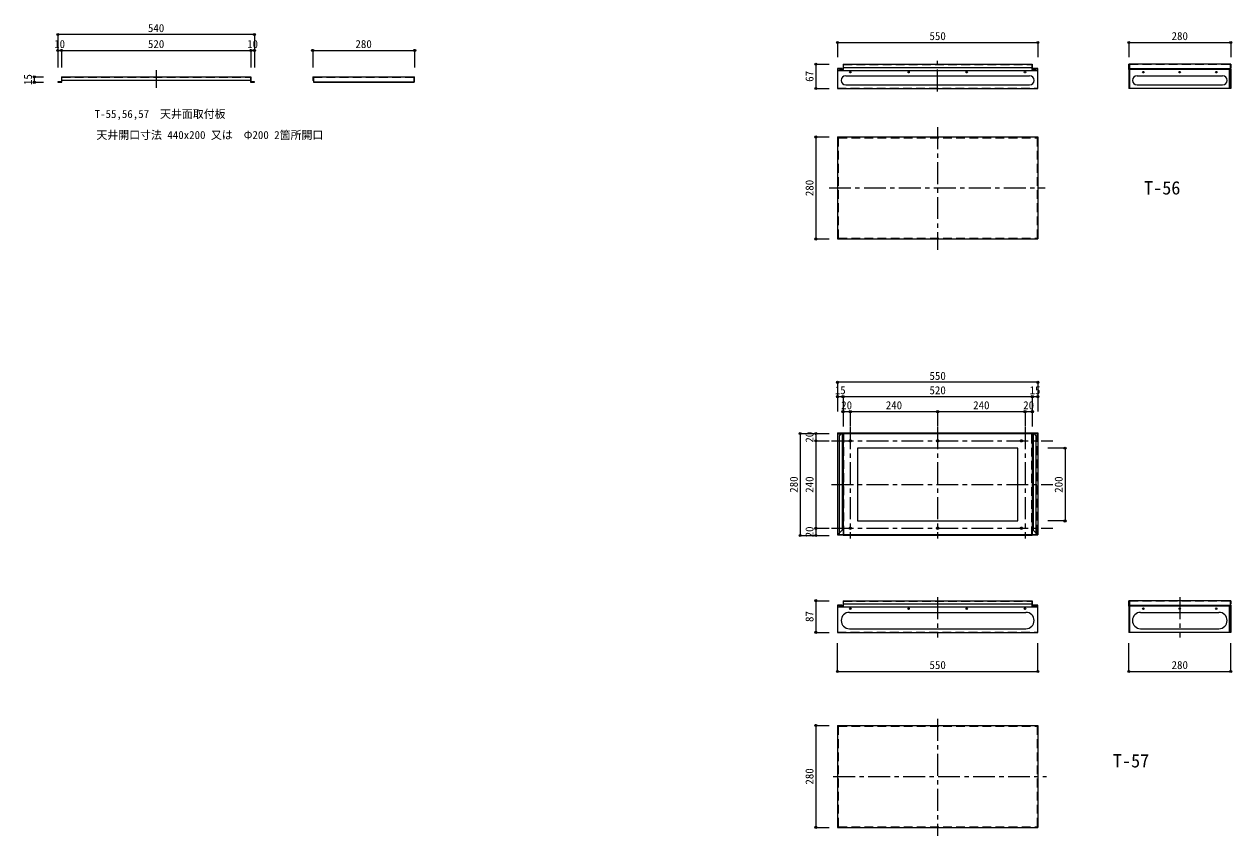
# Model space of a CAD drawing. Units: millimetres at full size. Extents: x -7455 to 7419, y -2549 to 3457.
# Drawn here: x -7411 to -4094, y -1674 to 555 of the extents above; entities that cross this region are included whole.
import ezdxf
from ezdxf.enums import TextEntityAlignment as Align

# ---------------------------------------------------------------- set-up
doc = ezdxf.new("R2010")
doc.units = ezdxf.units.MM
doc.header["$LTSCALE"] = 12
doc.header["$PDMODE"] = 32
doc.header["$PDSIZE"] = 6
doc.linetypes.add('CHAIN1', pattern=[8, 5, -1, 1, -1])
doc.linetypes.add('DASHED2', pattern=[3, 2, -1])
for name, color, linetype, lineweight in [('0-0', 4, 'CHAIN1', 5), ('0-1_側面板', 7, 'Continuous', 5), ('0-8', 4, 'Continuous', 5)]:
    doc.layers.add(name, color=color, linetype=linetype, lineweight=lineweight)
doc.styles.add('ＭＳ 明朝', font='')
doc.styles.get('ＭＳ 明朝').set_extended_font_data('MS Mincho')

msp = doc.modelspace()

# ---------------------------------------------------------------- linework, layer by layer
at = {"layer": '0-0'}
for p, q in [((-4902.32, 369.79), (-4902.32, 460.9)), ((-7048.92, 428.13), (-7048.92, 380.14)), ((-4902.32, 271.82), (-4902.32, -65.04)), ((-5200.55, 104.92), (-4607.24, 104.92)), ((-5142.32, -552.1), (-5142.32, -857.76)), ((-4902.32, -552.1), (-4902.32, -857.76)), ((-4662.32, -552.1), (-4662.32, -857.76)), ((-5193.7, -589.46), (-4586.32, -589.46)), ((-5193.7, -709.46), (-4586.32, -709.46)), ((-5193.7, -829.46), (-4586.32, -829.46)), ((-4902.32, -1353.2), (-4902.32, -1674.08)), ((-5189.02, -1510.9), (-4603.07, -1510.9))]:
    msp.add_line(p, q, dxfattribs=at)
at = {"layer": '0-1_側面板'}
for p, q in [((-5164.32, 432.92), (-5177.32, 432.92)), ((-5177.32, 432.92), (-5177.32, 377.92)), ((-5162.32, 444.92), (-4642.32, 444.92)), ((-4643.32, 434.92), (-5161.32, 434.92)), ((-4643.32, 443.92), (-4643.32, 429.92)), ((-4642.32, 444.92), (-4642.32, 430.92)), ((-4627.32, 377.92), (-4627.32, 432.92)), ((-4377.32, 429.92), (-4377.32, 444.92)), ((-4097.32, 444.92), (-4377.32, 444.92)), ((-4377.32, 432.92), (-4376.32, 432.92)), ((-4377.32, 432.92), (-4377.32, 377.92)), ((-4376.32, 429.92), (-4376.32, 443.92)), ((-4376.32, 432.92), (-4376.32, 378.92)), ((-4374.32, 378.92), (-4374.32, 432.92)), ((-4374.32, 432.92), (-4100.32, 432.92)), ((-4100.32, 378.92), (-4100.32, 432.92)), ((-4099.32, 443.92), (-4099.32, 429.92)), ((-4098.32, 443.92), (-4099.32, 443.92)), ((-4098.32, 434.92), (-4098.32, 443.92)), ((-4098.32, 434.92), (-4097.32, 434.92)), ((-4097.32, 432.92), (-4098.32, 432.92)), ((-4098.32, 432.92), (-4098.32, 378.92)), ((-4097.32, 444.92), (-4097.32, 434.92)), ((-4097.32, 432.92), (-4097.32, 377.92)), ((-7308.92, 410.17), (-6788.92, 410.17)), ((-6789.92, 400.17), (-7307.92, 400.17)), ((-6789.92, 409.17), (-6789.92, 395.17)), ((-6788.92, 410.17), (-6788.92, 396.17)), ((-6618.92, 410.17), (-6618.92, 400.17)), ((-6618.92, 410.17), (-6338.92, 410.17)), ((-6617.92, 400.17), (-6618.92, 400.17)), ((-6617.92, 400.17), (-6617.92, 409.17)), ((-6617.92, 409.17), (-6616.92, 409.17)), ((-6616.92, 409.17), (-6616.92, 395.17)), ((-6339.92, 395.17), (-6339.92, 409.17)), ((-6338.92, 395.17), (-6338.92, 410.17)), ((-5177.32, 427.92), (-4627.32, 427.92)), ((-5154.82, 412.92), (-4649.82, 412.92)), ((-4377.32, 429.92), (-4376.32, 429.92)), ((-4099.32, 430.92), (-4375.32, 430.92)), ((-4099.32, 429.92), (-4375.32, 429.92)), ((-4354.82, 412.92), (-4119.82, 412.92)), ((-6616.92, 396.17), (-6340.92, 396.17)), ((-6616.92, 395.17), (-6340.92, 395.17)), ((-6338.92, 395.17), (-6339.92, 395.17)), ((-5177.32, 377.92), (-4627.32, 377.92)), ((-5154.82, 387.92), (-4649.82, 387.92)), ((-4097.32, 377.92), (-4377.32, 377.92)), ((-4376.32, 378.92), (-4374.32, 378.92)), ((-4354.82, 387.92), (-4119.82, 387.92)), ((-4098.32, 378.92), (-4100.32, 378.92)), ((-5177.32, 244.92), (-4627.32, 244.92)), ((-4627.32, 244.92), (-4627.32, -35.08)), ((-5177.32, -567.46), (-5177.32, -847.46)), ((-5177.32, -567.46), (-4627.32, -567.46)), ((-5177.32, -568.46), (-4627.32, -568.46)), ((-5177.32, -570.46), (-5164.32, -570.46)), ((-5176.32, -570.46), (-5176.32, -568.46)), ((-5167.32, -570.46), (-5162.32, -570.46)), ((-5164.32, -570.46), (-5164.32, -834.46)), ((-5162.32, -569.46), (-5162.32, -849.46)), ((-4642.32, -570.46), (-4637.32, -570.46)), ((-4627.32, -570.46), (-4640.32, -570.46)), ((-4640.32, -570.46), (-4640.32, -834.46)), ((-4637.32, -570.46), (-4632.32, -575.46)), ((-4632.32, -575.46), (-4632.32, -848.46)), ((-4628.32, -568.46), (-4628.32, -570.46)), ((-4627.32, -567.46), (-4627.32, -847.46)), ((-5177.32, -844.46), (-5174.32, -844.46)), ((-5177.32, -846.46), (-4627.32, -846.46)), ((-5177.32, -847.46), (-4627.32, -847.46)), ((-5176.32, -844.46), (-5176.32, -846.46)), ((-5174.32, -844.46), (-5164.32, -834.46)), ((-5162.32, -848.46), (-5172.32, -848.46)), ((-4642.32, -849.46), (-5162.32, -849.46)), ((-4632.32, -848.46), (-4642.32, -848.46)), ((-4630.32, -844.46), (-4640.32, -834.46)), ((-4627.32, -844.46), (-4630.32, -844.46)), ((-4628.32, -846.46), (-4628.32, -844.46)), ((-5164.32, -1040.37), (-5177.32, -1040.37)), ((-5177.32, -1040.37), (-5177.32, -1115.37)), ((-5177.32, -1045.37), (-4627.32, -1045.37)), ((-5162.32, -1028.37), (-4642.32, -1028.37)), ((-4643.32, -1038.37), (-5161.32, -1038.37)), ((-5144.82, -1060.37), (-4659.82, -1060.37)), ((-4643.32, -1029.37), (-4643.32, -1043.37)), ((-4642.32, -1028.37), (-4642.32, -1042.37)), ((-4627.32, -1115.37), (-4627.32, -1040.37)), ((-4377.32, -1043.37), (-4377.32, -1028.37)), ((-4097.32, -1028.37), (-4377.32, -1028.37)), ((-4377.32, -1040.37), (-4376.32, -1040.37)), ((-4377.32, -1040.37), (-4377.32, -1115.37)), ((-4377.32, -1043.37), (-4376.32, -1043.37)), ((-4376.32, -1043.37), (-4376.32, -1029.37)), ((-4376.32, -1040.37), (-4376.32, -1114.37)), ((-4099.32, -1042.37), (-4375.32, -1042.37)), ((-4099.32, -1043.37), (-4375.32, -1043.37)), ((-4374.32, -1040.37), (-4100.32, -1040.37)), ((-4374.32, -1114.37), (-4374.32, -1040.37)), ((-4344.82, -1060.37), (-4129.82, -1060.37)), ((-4100.32, -1114.37), (-4100.32, -1040.37)), ((-4099.32, -1029.37), (-4099.32, -1043.37)), ((-4098.32, -1029.37), (-4099.32, -1029.37)), ((-4098.32, -1038.37), (-4098.32, -1029.37)), ((-4098.32, -1038.37), (-4097.32, -1038.37)), ((-4097.32, -1040.37), (-4098.32, -1040.37)), ((-4098.32, -1040.37), (-4098.32, -1114.37)), ((-4097.32, -1028.37), (-4097.32, -1038.37)), ((-4097.32, -1040.37), (-4097.32, -1115.37)), ((-5177.32, -1115.37), (-4627.32, -1115.37)), ((-5144.82, -1105.37), (-4659.82, -1105.37)), ((-4097.32, -1115.37), (-4377.32, -1115.37)), ((-4376.32, -1114.37), (-4374.32, -1114.37)), ((-4344.82, -1105.37), (-4129.82, -1105.37)), ((-4098.32, -1114.37), (-4100.32, -1114.37)), ((-5177.32, -1370.9), (-5177.32, -1650.9)), ((-5177.32, -1370.9), (-4627.32, -1370.9)), ((-4627.32, -1370.9), (-4627.32, -1650.9)), ((-5177.32, -1650.9), (-4627.32, -1650.9))]:
    msp.add_line(p, q, dxfattribs=at)
at = {"layer": '0-1_側面板', "color": 6, "linetype": 'DASHED2', "lineweight": 13}
for p, q in [((-5161.32, 443.92), (-4643.32, 443.92)), ((-4099.32, 443.92), (-4375.32, 443.92)), ((-7307.92, 409.17), (-6789.92, 409.17)), ((-6616.92, 409.17), (-6340.92, 409.17)), ((-5177.32, 378.92), (-4627.32, 378.92)), ((-4374.32, 378.92), (-4100.32, 378.92)), ((-5175.32, 242.92), (-4629.32, 242.92)), ((-4629.32, 242.92), (-4629.32, -33.08)), ((-5176.32, -844.46), (-5176.32, -570.46)), ((-4628.32, -844.46), (-4628.32, -570.46)), ((-5161.32, -1029.37), (-4643.32, -1029.37)), ((-4099.32, -1029.37), (-4375.32, -1029.37)), ((-5177.32, -1114.37), (-4627.32, -1114.37)), ((-4374.32, -1114.37), (-4100.32, -1114.37)), ((-5175.32, -1372.9), (-5175.32, -1648.9)), ((-5175.32, -1648.9), (-4629.32, -1648.9))]:
    msp.add_line(p, q, dxfattribs=at)
at = {"layer": '0-1_側面板', "color": 4, "linetype": 'CHAIN1'}
for p, q in [((-4902.32, -1019.01), (-4902.32, -1129.21)), ((-4237.32, -1019.01), (-4237.32, -1129.21))]:
    msp.add_line(p, q, dxfattribs=at)
at = {"layer": '0-1_側面板'}
for points in [[(-5164.32, 432.92), (-5164.32, 431.92), (-5176.32, 431.92), (-5176.32, 427.92)], [(-5162.32, 444.92), (-5162.32, 430.92), (-5172.32, 430.92), (-5172.32, 429.92), (-5161.32, 429.92), (-5161.32, 443.92)], [(-4627.32, 432.92), (-4640.32, 432.92), (-4640.32, 431.92), (-4628.32, 431.92), (-4628.32, 427.92)], [(-4376.32, 443.92), (-4375.32, 443.92), (-4375.32, 429.92)], [(-7308.92, 410.17), (-7308.92, 396.17), (-7318.92, 396.17), (-7318.92, 395.17), (-7307.92, 395.17), (-7307.92, 409.17)], [(-6339.92, 409.17), (-6340.92, 409.17), (-6340.92, 395.17)], [(-4643.32, 429.92), (-4632.32, 429.92), (-4632.32, 430.92), (-4642.32, 430.92)], [(-6789.92, 395.17), (-6778.92, 395.17), (-6778.92, 396.17), (-6788.92, 396.17)], [(-5177.32, 244.92), (-5177.32, -35.08), (-4627.32, -35.08)], [(-5172.32, -848.46), (-5172.32, -575.46), (-5167.32, -570.46)], [(-5162.32, -569.46), (-4642.32, -569.46), (-4642.32, -849.46)], [(-5164.32, -1040.37), (-5164.32, -1041.37), (-5176.32, -1041.37), (-5176.32, -1045.37)], [(-5162.32, -1028.37), (-5162.32, -1042.37), (-5172.32, -1042.37), (-5172.32, -1043.37), (-5161.32, -1043.37), (-5161.32, -1029.37)], [(-4643.32, -1043.37), (-4632.32, -1043.37), (-4632.32, -1042.37), (-4642.32, -1042.37)], [(-4627.32, -1040.37), (-4640.32, -1040.37), (-4640.32, -1041.37), (-4628.32, -1041.37), (-4628.32, -1045.37)], [(-4376.32, -1029.37), (-4375.32, -1029.37), (-4375.32, -1043.37)]]:
    msp.add_lwpolyline(points, dxfattribs=at)
at = {"layer": '0-1_側面板', "color": 6, "linetype": 'DASHED2', "lineweight": 13}
for points in [[(-5175.32, 242.92), (-5175.32, -33.08), (-4629.32, -33.08)], [(-4643.32, -570.46), (-5161.32, -570.46), (-5161.32, -848.46)], [(-5161.32, -848.46), (-4643.32, -848.46), (-4643.32, -570.46)], [(-5175.32, -1372.9), (-4629.32, -1372.9), (-4629.32, -1648.9)]]:
    msp.add_lwpolyline(points, dxfattribs=at)
at = {"layer": '0-1_側面板', "color": 6, "lineweight": 13}
for points in [[(-5139.32, -589.46), (-5139.36, -589.98), (-5139.5, -590.48), (-5139.72, -590.96), (-5140.02, -591.39), (-5140.39, -591.76), (-5140.82, -592.06), (-5141.29, -592.28), (-5141.79, -592.41), (-5142.32, -592.46), (-5142.84, -592.41), (-5143.34, -592.28), (-5143.82, -592.06), (-5144.24, -591.76), (-5144.61, -591.39), (-5144.91, -590.96), (-5145.13, -590.48), (-5145.27, -589.98), (-5145.32, -589.46), (-5145.27, -588.94), (-5145.13, -588.43), (-5144.91, -587.96), (-5144.61, -587.53), (-5144.24, -587.16), (-5143.82, -586.86), (-5143.34, -586.64), (-5142.84, -586.5), (-5142.32, -586.46), (-5141.79, -586.5), (-5141.29, -586.64), (-5140.82, -586.86), (-5140.39, -587.16), (-5140.02, -587.53), (-5139.72, -587.96), (-5139.5, -588.43), (-5139.36, -588.94)], [(-4899.32, -589.46), (-4899.36, -589.98), (-4899.5, -590.48), (-4899.72, -590.96), (-4900.02, -591.39), (-4900.39, -591.76), (-4900.82, -592.06), (-4901.29, -592.28), (-4901.79, -592.41), (-4902.32, -592.46), (-4902.84, -592.41), (-4903.34, -592.28), (-4903.82, -592.06), (-4904.24, -591.76), (-4904.61, -591.39), (-4904.91, -590.96), (-4905.13, -590.48), (-4905.27, -589.98), (-4905.32, -589.46), (-4905.27, -588.94), (-4905.13, -588.43), (-4904.91, -587.96), (-4904.61, -587.53), (-4904.24, -587.16), (-4903.82, -586.86), (-4903.34, -586.64), (-4902.84, -586.5), (-4902.32, -586.46), (-4901.79, -586.5), (-4901.29, -586.64), (-4900.82, -586.86), (-4900.39, -587.16), (-4900.02, -587.53), (-4899.72, -587.96), (-4899.5, -588.43), (-4899.36, -588.94)], [(-4669.32, -589.46), (-4669.36, -589.98), (-4669.5, -590.48), (-4669.72, -590.96), (-4670.02, -591.39), (-4670.39, -591.76), (-4670.82, -592.06), (-4671.29, -592.28), (-4671.79, -592.41), (-4672.32, -592.46), (-4672.84, -592.41), (-4673.34, -592.28), (-4673.82, -592.06), (-4674.24, -591.76), (-4674.61, -591.39), (-4674.91, -590.96), (-4675.13, -590.48), (-4675.27, -589.98), (-4675.32, -589.46), (-4675.27, -588.94), (-4675.13, -588.43), (-4674.91, -587.96), (-4674.61, -587.53), (-4674.24, -587.16), (-4673.82, -586.86), (-4673.34, -586.64), (-4672.84, -586.5), (-4672.32, -586.46), (-4671.79, -586.5), (-4671.29, -586.64), (-4670.82, -586.86), (-4670.39, -587.16), (-4670.02, -587.53), (-4669.72, -587.96), (-4669.5, -588.43), (-4669.36, -588.94)], [(-5139.32, -829.46), (-5139.36, -829.98), (-5139.5, -830.48), (-5139.72, -830.96), (-5140.02, -831.39), (-5140.39, -831.76), (-5140.82, -832.06), (-5141.29, -832.28), (-5141.79, -832.41), (-5142.32, -832.46), (-5142.84, -832.41), (-5143.34, -832.28), (-5143.82, -832.06), (-5144.24, -831.76), (-5144.61, -831.39), (-5144.91, -830.96), (-5145.13, -830.48), (-5145.27, -829.98), (-5145.32, -829.46), (-5145.27, -828.94), (-5145.13, -828.43), (-5144.91, -827.96), (-5144.61, -827.53), (-5144.24, -827.16), (-5143.82, -826.86), (-5143.34, -826.64), (-5142.84, -826.5), (-5142.32, -826.46), (-5141.79, -826.5), (-5141.29, -826.64), (-5140.82, -826.86), (-5140.39, -827.16), (-5140.02, -827.53), (-5139.72, -827.96), (-5139.5, -828.43), (-5139.36, -828.94)], [(-4899.32, -829.46), (-4899.36, -829.98), (-4899.5, -830.48), (-4899.72, -830.96), (-4900.02, -831.39), (-4900.39, -831.76), (-4900.82, -832.06), (-4901.29, -832.28), (-4901.79, -832.41), (-4902.32, -832.46), (-4902.84, -832.41), (-4903.34, -832.28), (-4903.82, -832.06), (-4904.24, -831.76), (-4904.61, -831.39), (-4904.91, -830.96), (-4905.13, -830.48), (-4905.27, -829.98), (-4905.32, -829.46), (-4905.27, -828.94), (-4905.13, -828.43), (-4904.91, -827.96), (-4904.61, -827.53), (-4904.24, -827.16), (-4903.82, -826.86), (-4903.34, -826.64), (-4902.84, -826.5), (-4902.32, -826.46), (-4901.79, -826.5), (-4901.29, -826.64), (-4900.82, -826.86), (-4900.39, -827.16), (-4900.02, -827.53), (-4899.72, -827.96), (-4899.5, -828.43), (-4899.36, -828.94)], [(-4669.32, -829.46), (-4669.36, -829.98), (-4669.5, -830.48), (-4669.72, -830.96), (-4670.02, -831.39), (-4670.39, -831.76), (-4670.82, -832.06), (-4671.29, -832.28), (-4671.79, -832.41), (-4672.32, -832.46), (-4672.84, -832.41), (-4673.34, -832.28), (-4673.82, -832.06), (-4674.24, -831.76), (-4674.61, -831.39), (-4674.91, -830.96), (-4675.13, -830.48), (-4675.27, -829.98), (-4675.32, -829.46), (-4675.27, -828.94), (-4675.13, -828.43), (-4674.91, -827.96), (-4674.61, -827.53), (-4674.24, -827.16), (-4673.82, -826.86), (-4673.34, -826.64), (-4672.84, -826.5), (-4672.32, -826.46), (-4671.79, -826.5), (-4671.29, -826.64), (-4670.82, -826.86), (-4670.39, -827.16), (-4670.02, -827.53), (-4669.72, -827.96), (-4669.5, -828.43), (-4669.36, -828.94)]]:
    msp.add_lwpolyline(points, close=True, dxfattribs=at)
at = {"layer": '0-1_側面板'}
msp.add_lwpolyline([(-4682.32, -809.46), (-4682.32, -609.46), (-5122.32, -609.46), (-5122.32, -809.46)], close=True, dxfattribs=at)
at = {"layer": '0-1_側面板', "color": 6, "lineweight": 13}
for centre in [(-5142.32, 422.92), (-4982.32, 422.92), (-4822.32, 422.92), (-4662.32, 422.92), (-4337.32, 422.92), (-4237.32, 422.92), (-4137.32, 422.92), (-5142.32, -1050.37), (-4982.32, -1050.37), (-4822.32, -1050.37), (-4662.32, -1050.37), (-4337.32, -1050.37), (-4237.32, -1050.37), (-4137.32, -1050.37)]:
    msp.add_circle(centre, 2, dxfattribs=at)
at = {"layer": '0-1_側面板'}
for centre, radius, start, end in [((-5154.82, 400.42), 12.5, 90, 270), ((-4649.82, 400.42), 12.5, 0, 90), ((-4649.82, 400.42), 12.5, 270, 0), ((-4354.82, 400.42), 12.5, 90, 270), ((-4119.82, 400.42), 12.5, 0, 90), ((-4119.82, 400.42), 12.5, 270, 0), ((-5144.82, -1082.87), 22.5, 90, 270), ((-4659.82, -1082.87), 22.5, 270, 90), ((-4344.82, -1082.87), 22.5, 90, 270), ((-4129.82, -1082.87), 22.5, 270, 90)]:
    msp.add_arc(centre, radius, start, end, dxfattribs=at)
at = {"layer": '0-8'}
for p, q in [((-6778.92, 526.43), (-7318.92, 526.43)), ((-7318.92, 526.43), (-7318.92, 482.59)), ((-6778.92, 526.43), (-6778.92, 482.59)), ((-5177.32, 504.45), (-4627.32, 504.45)), ((-5177.32, 504.45), (-5177.32, 464.42)), ((-4627.32, 504.45), (-4627.32, 464.42)), ((-4377.32, 504.45), (-4377.32, 464.42)), ((-4377.32, 504.45), (-4097.32, 504.45)), ((-4097.32, 504.45), (-4097.32, 464.42)), ((-7318.92, 482.59), (-7308.92, 482.59)), ((-7318.92, 482.59), (-7318.92, 436.19)), ((-7308.92, 482.59), (-7308.92, 436.19)), ((-7308.92, 482.59), (-6788.92, 482.59)), ((-6788.92, 482.59), (-6788.92, 436.19)), ((-6788.92, 482.59), (-6778.92, 482.59)), ((-6778.92, 482.59), (-6778.92, 436.19)), ((-6618.92, 482.59), (-6618.92, 436.19)), ((-6618.92, 482.59), (-6338.92, 482.59)), ((-6338.92, 482.59), (-6338.92, 436.19)), ((-5236.81, 444.92), (-5200.38, 444.92)), ((-5236.81, 444.92), (-5236.81, 377.92)), ((-7383.41, 410.17), (-7383.41, 395.17)), ((-7383.41, 410.17), (-7358.5, 410.17)), ((-7383.41, 395.17), (-7358.5, 395.17)), ((-5236.81, 377.92), (-5200.38, 377.92)), ((-5236.81, 244.92), (-5200.38, 244.92)), ((-5236.81, 244.92), (-5236.81, -35.08)), ((-5236.81, -35.08), (-5200.38, -35.08)), ((-4627.32, -428.71), (-5177.32, -428.71)), ((-5177.32, -428.71), (-5177.32, -468.09)), ((-4627.32, -428.71), (-4627.32, -468.09)), ((-5177.32, -468.09), (-5162.32, -468.09)), ((-5177.32, -468.09), (-5177.32, -509.25)), ((-5162.32, -468.09), (-5162.32, -509.25)), ((-5162.32, -468.09), (-4642.32, -468.09)), ((-4642.32, -468.09), (-4642.32, -509.25)), ((-4642.32, -468.09), (-4627.32, -468.09)), ((-4627.32, -468.09), (-4627.32, -509.25)), ((-5162.32, -509.25), (-5142.32, -509.25)), ((-5162.32, -509.25), (-5162.32, -550.16)), ((-5142.32, -509.25), (-5142.32, -550.16)), ((-5142.32, -509.25), (-4902.32, -509.25)), ((-4902.32, -509.25), (-4902.32, -550.16)), ((-4902.32, -509.25), (-4662.32, -509.25)), ((-4662.32, -509.25), (-4662.32, -550.16)), ((-4662.32, -509.25), (-4642.32, -509.25)), ((-4642.32, -509.25), (-4642.32, -550.16)), ((-5279.96, -569.46), (-5279.96, -849.46)), ((-5279.96, -569.46), (-5236.81, -569.46)), ((-5236.81, -569.46), (-5236.81, -589.46)), ((-5236.81, -569.46), (-5200.38, -569.46)), ((-5236.81, -589.46), (-5200.38, -589.46)), ((-5236.81, -589.46), (-5236.81, -829.46)), ((-4552.46, -609.46), (-4599.45, -609.46)), ((-4552.46, -609.46), (-4552.46, -809.46)), ((-4552.46, -809.46), (-4599.45, -809.46)), ((-5279.96, -849.46), (-5236.81, -849.46)), ((-5236.81, -829.46), (-5200.38, -829.46)), ((-5236.81, -829.46), (-5236.81, -849.46)), ((-5236.81, -849.46), (-5200.38, -849.46)), ((-5236.81, -1028.37), (-5200.38, -1028.37)), ((-5236.81, -1028.37), (-5236.81, -1115.37)), ((-5236.81, -1115.37), (-5200.38, -1115.37)), ((-5177.32, -1222.67), (-5177.32, -1144.91)), ((-4627.32, -1222.67), (-4627.32, -1144.91)), ((-4377.32, -1222.67), (-4377.32, -1144.91)), ((-4097.32, -1222.67), (-4097.32, -1144.91)), ((-5177.32, -1222.67), (-4627.32, -1222.67)), ((-4377.32, -1222.67), (-4097.32, -1222.67)), ((-5236.81, -1370.9), (-5200.38, -1370.9)), ((-5236.81, -1370.9), (-5236.81, -1650.9)), ((-5236.81, -1650.9), (-5200.38, -1650.9))]:
    msp.add_line(p, q, dxfattribs=at)
for p in [(-7318.92, 526.43), (-6778.92, 526.43), (-5177.32, 504.45), (-4627.32, 504.45), (-4377.32, 504.45), (-4097.32, 504.45), (-7318.92, 482.59), (-7308.92, 482.59), (-6788.92, 482.59), (-6778.92, 482.59), (-6618.92, 482.59), (-6338.92, 482.59), (-5236.81, 444.92), (-7383.41, 410.17), (-7383.41, 395.17), (-5236.81, 377.92), (-5236.81, 244.92), (-5236.81, -35.08), (-5177.32, -428.71), (-4627.32, -428.71), (-5177.32, -468.09), (-5162.32, -468.09), (-4642.32, -468.09), (-4627.32, -468.09), (-5162.32, -509.25), (-5142.32, -509.25), (-4902.32, -509.25), (-4662.32, -509.25), (-4642.32, -509.25), (-5279.96, -569.46), (-5236.81, -569.46), (-5236.81, -589.46), (-4552.46, -609.46), (-5236.81, -829.46), (-4552.46, -809.46), (-5279.96, -849.46), (-5236.81, -849.46), (-5236.81, -1028.37), (-5236.81, -1115.37), (-5177.32, -1222.67), (-4627.32, -1222.67), (-4377.32, -1222.67), (-4097.32, -1222.67), (-5236.81, -1370.9), (-5236.81, -1650.9)]:
    msp.add_point(p, dxfattribs=at)

# ---------------------------------------------------------------- texts
at = {"layer": '0-8', "color": 7, "style": 'ＭＳ 明朝'}
for s, height, p in [('540', 21.99, (-7071.42, 526.43)), ('550', 21.99, (-4924.82, 504.45)), ('280', 21.99, (-4259.82, 504.45)), ('10', 21.99, (-7328.92, 482.59)), ('520', 21.99, (-7071.42, 482.59)), ('10', 21.99, (-6798.92, 482.59)), ('280', 21.99, (-6501.42, 482.59)), ('T-55,56,57  天井面取付板', 21.99, (-7217.76, 290.51)), ('天井開口寸法 440x200 又は\u3000Φ200 2箇所開口', 21.99, (-7212.95, 232.74)), ('T-56', 36.66, (-4335.45, 75.97)), ('550', 21.99, (-4924.82, -428.71)), ('15', 21.99, (-5184.82, -468.09)), ('520', 21.99, (-4924.82, -468.09)), ('15', 21.99, (-4649.82, -468.09)), ('20', 21.99, (-5167.32, -509.25)), ('240', 21.99, (-5044.82, -509.25)), ('240', 21.99, (-4804.82, -509.25)), ('20', 21.99, (-4667.32, -509.25)), ('550', 21.99, (-4924.82, -1222.67)), ('280', 21.99, (-4259.82, -1222.67)), ('T-57', 36.66, (-4421.02, -1497.23))]:
    msp.add_text(s, height=height, dxfattribs=at).set_placement(p, align=Align.BOTTOM_LEFT)
for s, p in [('15', (-7383.41, 387.67)), ('67', (-5236.81, 396.42)), ('280', (-5236.81, 82.42)), ('20', (-5236.81, -594.46)), ('280', (-5279.96, -731.96)), ('240', (-5236.81, -731.96)), ('200', (-4552.46, -731.96)), ('20', (-5236.81, -854.46)), ('87', (-5236.81, -1086.87)), ('280', (-5236.81, -1533.4))]:
    msp.add_text(s, height=21.99, rotation=90, dxfattribs=at).set_placement(p, align=Align.BOTTOM_LEFT)

doc.saveas('drawing.dxf')
